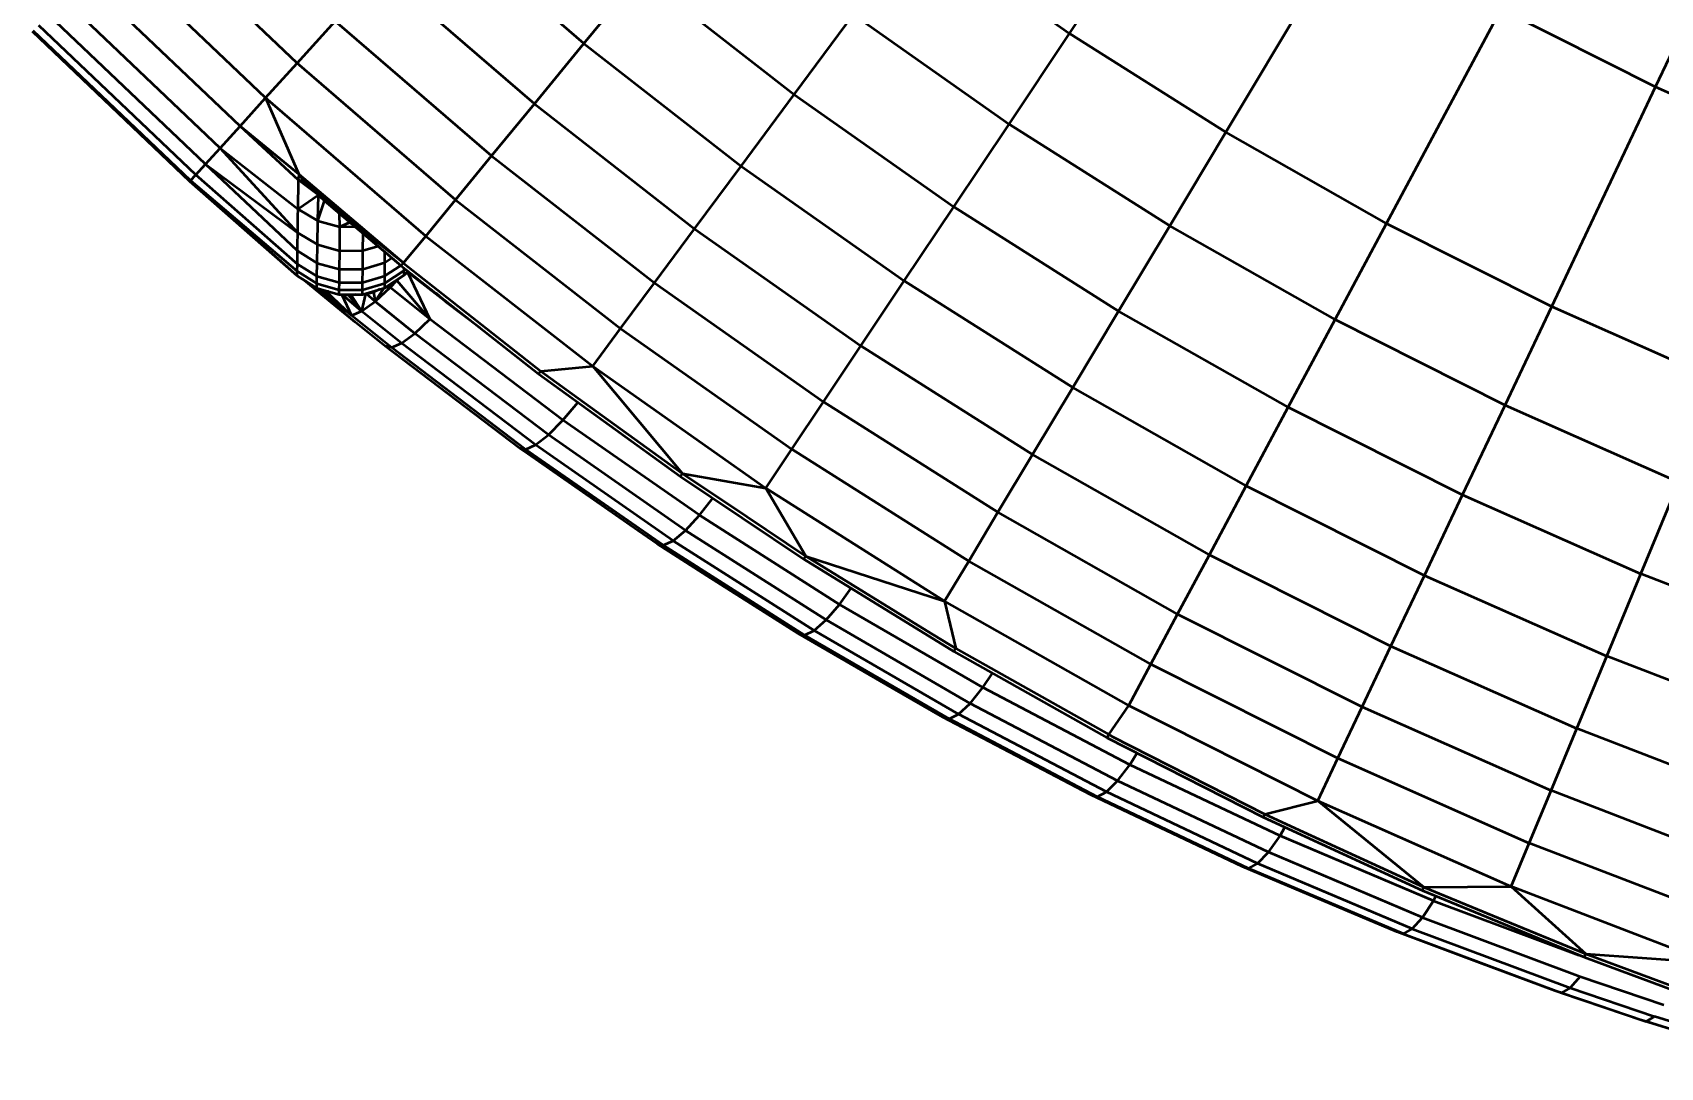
# Model space of a CAD drawing. Header units: millimetres. Extents: x -232 to 1390, y -69 to 653.
# Drawn here: x 111.54 to 141.33, y 53.69 to 72.63 of the extents above; entities that cross this region are included whole.
import ezdxf

# ---------------------------------------------------------------- set-up
doc = ezdxf.new("R2010")
doc.units = ezdxf.units.MM
doc.layers.add('Видимый контур (ГОСТ)', color=7, linetype='Continuous', lineweight=50)

msp = doc.modelspace()

# ---------------------------------------------------------------- linework, layer by layer
at = {"layer": 'Видимый контур (ГОСТ)'}
for p, q in [((130.516, 72.614), (132.986, 76.311)), ((141.238, 71.637), (143.322, 76.044)), ((121.629, 72.432), (118.866, 74.815)), ((116.379, 72.071), (113.604, 74.713)), ((127.751, 74.562), (130.516, 72.614)), ((133.374, 70.805), (135.659, 74.619)), ((115.801, 71.434), (112.996, 74.105)), ((115.335, 70.919), (112.504, 73.613)), ((120.721, 71.325), (117.904, 73.754)), ((121.629, 72.432), (122.663, 73.691)), ((122.663, 73.691), (125.477, 71.495)), ((114.97, 70.517), (112.121, 73.229)), ((136.316, 69.138), (138.412, 73.059)), ((138.412, 73.059), (141.238, 71.637)), ((114.523, 70.023), (111.65, 72.758)), ((114.701, 70.22), (111.838, 72.946)), ((116.379, 72.071), (117.077, 72.841)), ((119.939, 70.372), (117.077, 72.841)), ((125.477, 71.495), (126.561, 72.958)), ((126.561, 72.958), (129.407, 70.954)), ((114.417, 69.906), (111.538, 72.647)), ((114.429, 69.92), (111.551, 72.66)), ((120.721, 71.325), (121.629, 72.432)), ((121.629, 72.432), (124.506, 70.186)), ((129.407, 70.954), (130.516, 72.614)), ((133.374, 70.805), (130.516, 72.614)), ((115.801, 71.434), (116.379, 72.071)), ((119.28, 69.569), (116.379, 72.071)), ((124.506, 70.186), (125.477, 71.495)), ((125.477, 71.495), (128.395, 69.44)), ((139.337, 67.618), (141.238, 71.637)), ((141.238, 71.637), (144.13, 70.355)), ((115.335, 70.919), (115.801, 71.434)), ((118.734, 68.904), (115.801, 71.434)), ((115.801, 71.434), (116.408, 70.038)), ((119.939, 70.372), (120.721, 71.325)), ((120.721, 71.325), (123.653, 69.036)), ((114.97, 70.517), (115.335, 70.919)), ((116.406, 69.929), (115.335, 70.919)), ((116.408, 70.038), (115.335, 70.919)), ((128.395, 69.44), (129.407, 70.954)), ((132.347, 69.092), (129.407, 70.954)), ((132.347, 69.092), (133.374, 70.805)), ((136.316, 69.138), (133.374, 70.805)), ((114.701, 70.22), (114.97, 70.517)), ((116.39, 68.965), (114.97, 70.517)), ((114.97, 70.517), (116.396, 69.395)), ((119.28, 69.569), (119.939, 70.372)), ((119.939, 70.372), (122.919, 68.047)), ((114.429, 69.92), (114.523, 70.023)), ((114.523, 70.023), (114.701, 70.22)), ((114.523, 70.023), (116.384, 68.393)), ((116.386, 68.633), (114.701, 70.22)), ((114.701, 70.22), (116.39, 68.965)), ((116.412, 70.033), (116.407, 69.965)), ((116.408, 70.038), (118.327, 68.412)), ((116.412, 70.033), (116.408, 70.038)), ((116.523, 69.891), (116.412, 70.033)), ((116.412, 70.033), (118.327, 68.412)), ((123.653, 69.036), (124.506, 70.186)), ((124.506, 70.186), (127.49, 68.085)), ((114.417, 69.906), (114.429, 69.92)), ((116.382, 68.177), (114.417, 69.906)), ((116.382, 68.177), (114.429, 69.92)), ((114.429, 69.92), (116.383, 68.262)), ((116.396, 69.395), (116.406, 69.929)), ((116.406, 69.929), (116.407, 69.965)), ((116.77, 69.654), (116.406, 69.929)), ((116.523, 69.891), (116.406, 69.929)), ((116.604, 69.813), (116.523, 69.891)), ((118.327, 68.412), (116.523, 69.891)), ((116.77, 69.654), (116.604, 69.813)), ((116.77, 69.654), (116.396, 69.395)), ((116.757, 69.184), (116.77, 69.654)), ((116.757, 69.184), (116.879, 69.549)), ((116.801, 69.624), (116.77, 69.654)), ((116.879, 69.549), (116.801, 69.624)), ((116.801, 69.624), (118.327, 68.412)), ((118.286, 68.362), (116.801, 69.624)), ((116.879, 69.549), (118.286, 68.362)), ((118.734, 68.904), (119.28, 69.569)), ((119.28, 69.569), (122.3, 67.212)), ((127.49, 68.085), (128.395, 69.44)), ((131.411, 67.531), (128.395, 69.44)), ((116.39, 68.965), (116.394, 69.269)), ((116.394, 69.269), (116.396, 69.395)), ((116.757, 69.184), (116.396, 69.395)), ((116.75, 68.748), (116.757, 69.184)), ((116.757, 69.184), (117.164, 69.077)), ((117.164, 69.077), (117.157, 69.314)), ((117.164, 69.077), (117.338, 69.161)), ((117.35, 69.152), (117.164, 69.077)), ((135.375, 67.377), (136.316, 69.138)), ((136.316, 69.138), (139.337, 67.618)), ((116.387, 68.747), (116.39, 68.965)), ((116.75, 68.748), (116.39, 68.965)), ((117.158, 68.637), (117.164, 69.077)), ((117.164, 69.077), (117.434, 69.081)), ((117.582, 68.641), (117.586, 68.953)), ((118.327, 68.412), (118.734, 68.904)), ((118.734, 68.904), (121.788, 66.521)), ((122.919, 68.047), (123.653, 69.036)), ((123.653, 69.036), (126.694, 66.895)), ((131.411, 67.531), (132.347, 69.092)), ((135.375, 67.377), (132.347, 69.092)), ((116.384, 68.393), (116.386, 68.633)), ((116.386, 68.633), (116.387, 68.747)), ((116.746, 68.411), (116.386, 68.633)), ((116.746, 68.411), (116.75, 68.748)), ((116.75, 68.748), (117.158, 68.637)), ((117.154, 68.298), (117.158, 68.637)), ((117.158, 68.637), (117.582, 68.641)), ((117.579, 68.301), (117.582, 68.641)), ((117.582, 68.641), (117.858, 68.723)), ((117.985, 68.422), (117.986, 68.614)), ((116.382, 68.221), (116.383, 68.262)), ((116.382, 68.177), (116.382, 68.221)), ((116.383, 68.262), (116.384, 68.389)), ((116.742, 68.036), (116.383, 68.262)), ((116.384, 68.389), (116.384, 68.393)), ((116.743, 68.169), (116.384, 68.393)), ((116.743, 68.169), (116.746, 68.411)), ((116.746, 68.411), (117.154, 68.298)), ((117.152, 68.054), (117.154, 68.298)), ((117.154, 68.298), (117.579, 68.301)), ((117.577, 68.057), (117.579, 68.301)), ((117.579, 68.301), (117.985, 68.422)), ((117.983, 68.045), (118.34, 68.276)), ((117.984, 68.178), (117.985, 68.422)), ((117.984, 68.178), (118.278, 68.368)), ((117.985, 68.422), (118.115, 68.506)), ((118.286, 68.362), (118.327, 68.412)), ((118.286, 68.362), (120.799, 66.382)), ((118.327, 68.412), (118.329, 68.41)), ((118.329, 68.41), (120.838, 66.434)), ((118.34, 68.276), (118.34, 68.319)), ((118.34, 68.276), (118.362, 68.302)), ((118.34, 68.19), (118.34, 68.276)), ((118.34, 68.19), (118.414, 68.26)), ((118.34, 68.19), (118.4, 68.244)), ((118.411, 68.255), (118.4, 68.244)), ((119.098, 67.704), (118.4, 68.244)), ((118.4, 68.244), (118.81, 67.384)), ((118.415, 68.259), (118.411, 68.255)), ((116.742, 67.95), (116.382, 68.177)), ((116.507, 68.098), (117.262, 67.475)), ((116.742, 68.036), (116.743, 68.169)), ((116.742, 67.95), (116.742, 68.036)), ((116.742, 68.036), (117.151, 67.92)), ((116.742, 67.95), (117.151, 67.834)), ((116.742, 67.95), (116.905, 67.899)), ((116.743, 68.169), (117.152, 68.054)), ((117.262, 67.475), (116.771, 67.941)), ((116.778, 67.939), (117.262, 67.475)), ((117.374, 67.451), (116.783, 67.937)), ((117.151, 67.92), (117.152, 68.054)), ((117.151, 67.92), (117.576, 67.923)), ((117.151, 67.834), (117.151, 67.92)), ((117.152, 68.054), (117.577, 68.057)), ((117.576, 67.923), (117.577, 68.057)), ((117.576, 67.923), (117.983, 68.045)), ((117.576, 67.837), (117.983, 67.959)), ((117.576, 67.837), (117.576, 67.923)), ((117.577, 68.057), (117.984, 68.178)), ((117.891, 67.931), (117.777, 67.881)), ((117.805, 67.707), (118.085, 67.966)), ((117.968, 67.954), (117.805, 67.707)), ((117.983, 67.959), (118.34, 68.19)), ((117.983, 68.045), (117.984, 68.178)), ((117.983, 67.959), (117.983, 68.045)), ((117.983, 67.959), (118.131, 68.036)), ((118.002, 67.968), (118.085, 67.966)), ((118.085, 67.966), (118.205, 68.093)), ((118.131, 68.036), (118.085, 67.966)), ((118.81, 67.384), (118.085, 67.966)), ((118.205, 68.093), (118.131, 68.036)), ((118.282, 68.153), (118.205, 68.093)), ((118.205, 68.093), (118.81, 67.384)), ((122.3, 67.212), (122.919, 68.047)), ((122.919, 68.047), (126.01, 65.87)), ((126.694, 66.895), (127.49, 68.085)), ((130.573, 66.133), (127.49, 68.085)), ((116.951, 67.891), (116.905, 67.899)), ((116.905, 67.899), (117.374, 67.451)), ((117.151, 67.834), (117.576, 67.837)), ((117.151, 67.834), (117.367, 67.824)), ((117.317, 67.825), (117.151, 67.834)), ((117.198, 67.831), (117.374, 67.451)), ((117.56, 67.53), (117.211, 67.83)), ((117.367, 67.824), (117.317, 67.825)), ((117.317, 67.825), (117.56, 67.53)), ((117.454, 67.836), (117.367, 67.824)), ((117.56, 67.53), (117.367, 67.824)), ((117.628, 67.848), (117.56, 67.53)), ((117.56, 67.53), (117.805, 67.707)), ((117.576, 67.837), (117.777, 67.881)), ((117.805, 67.707), (117.642, 67.851)), ((117.777, 67.881), (117.805, 67.707)), ((118.532, 67.123), (117.805, 67.707)), ((118.917, 67.864), (119.098, 67.704)), ((119.098, 67.704), (119.723, 67.23)), ((117.442, 67.33), (117.262, 67.475)), ((117.374, 67.451), (117.56, 67.53)), ((118.105, 66.863), (117.374, 67.451)), ((117.993, 66.888), (117.442, 67.33)), ((118.29, 66.944), (117.56, 67.53)), ((118.532, 67.123), (118.81, 67.384)), ((121.244, 65.534), (118.81, 67.384)), ((130.573, 66.133), (131.411, 67.531)), ((134.516, 65.771), (131.411, 67.531)), ((134.516, 65.771), (135.375, 67.377)), ((135.375, 67.377), (138.483, 65.812)), ((138.483, 65.812), (139.337, 67.618)), ((139.337, 67.618), (142.429, 66.247)), ((118.29, 66.944), (118.532, 67.123)), ((120.977, 65.265), (118.532, 67.123)), ((121.788, 66.521), (122.3, 67.212)), ((122.3, 67.212), (125.432, 65.006)), ((120.447, 65.025), (117.993, 66.888)), ((118.105, 66.863), (117.993, 66.888)), ((118.105, 66.863), (118.29, 66.944)), ((120.56, 64.999), (118.105, 66.863)), ((120.742, 65.081), (118.29, 66.944)), ((126.01, 65.87), (126.694, 66.895)), ((129.837, 64.905), (126.694, 66.895)), ((120.799, 66.382), (120.838, 66.434)), ((120.838, 66.434), (121.788, 66.521)), ((120.838, 66.434), (121.414, 66.017)), ((121.788, 66.521), (124.954, 64.291)), ((123.429, 64.557), (121.788, 66.521)), ((120.799, 66.382), (123.392, 64.503)), ((129.837, 64.905), (130.573, 66.133)), ((133.748, 64.334), (130.573, 66.133)), ((121.244, 65.534), (121.518, 65.861)), ((121.414, 66.017), (123.429, 64.557)), ((125.432, 65.006), (126.01, 65.87)), ((129.203, 63.848), (126.01, 65.87)), ((133.748, 64.334), (134.516, 65.771)), ((134.516, 65.771), (137.705, 64.166)), ((137.705, 64.166), (138.483, 65.812)), ((138.483, 65.812), (141.664, 64.402)), ((120.742, 65.081), (120.977, 65.265)), ((120.977, 65.265), (121.244, 65.534)), ((123.486, 63.516), (120.977, 65.265)), ((123.743, 63.793), (121.244, 65.534)), ((120.599, 64.919), (120.447, 65.025)), ((120.56, 64.999), (120.447, 65.025)), ((120.56, 64.999), (120.742, 65.081)), ((123.079, 63.244), (120.56, 64.999)), ((123.258, 63.328), (120.742, 65.081)), ((124.954, 64.291), (125.432, 65.006)), ((128.669, 62.956), (125.432, 65.006)), ((122.614, 63.516), (120.599, 64.919)), ((129.203, 63.848), (129.837, 64.905)), ((133.073, 63.071), (129.837, 64.905)), ((123.392, 64.503), (123.429, 64.557)), ((123.392, 64.503), (125.652, 62.991)), ((123.429, 64.557), (124.954, 64.291)), ((123.429, 64.557), (124.606, 63.769)), ((140.968, 62.72), (141.664, 64.402)), ((123.743, 63.793), (123.986, 64.106)), ((128.227, 62.219), (124.954, 64.291)), ((124.954, 64.291), (125.687, 63.046)), ((133.073, 63.071), (133.748, 64.334)), ((133.748, 64.334), (137.008, 62.693)), ((137.008, 62.693), (137.705, 64.166)), ((137.705, 64.166), (140.968, 62.72)), ((123.486, 63.516), (123.743, 63.793)), ((126.305, 62.162), (123.743, 63.793)), ((124.606, 63.769), (125.687, 63.046)), ((128.669, 62.956), (129.203, 63.848)), ((132.492, 61.985), (129.203, 63.848)), ((122.966, 63.272), (122.614, 63.516)), ((123.258, 63.328), (123.486, 63.516)), ((126.058, 61.878), (123.486, 63.516)), ((123.883, 62.688), (122.966, 63.272)), ((123.079, 63.244), (122.966, 63.272)), ((123.079, 63.244), (123.258, 63.328)), ((125.663, 61.599), (123.079, 63.244)), ((125.838, 61.685), (123.258, 63.328)), ((125.652, 62.991), (125.687, 63.046)), ((125.652, 62.991), (128.399, 61.298)), ((125.687, 63.046), (128.227, 62.219)), ((125.687, 63.046), (127.904, 61.679)), ((128.227, 62.219), (128.669, 62.956)), ((132.002, 61.068), (128.669, 62.956)), ((132.492, 61.985), (133.073, 63.071)), ((133.073, 63.071), (136.396, 61.399)), ((125.549, 61.629), (123.883, 62.688)), ((136.396, 61.399), (137.008, 62.693)), ((137.008, 62.693), (140.344, 61.214)), ((140.344, 61.214), (140.968, 62.72)), ((144.298, 61.435), (140.968, 62.72)), ((126.305, 62.162), (126.517, 62.457)), ((126.058, 61.878), (126.305, 62.162)), ((128.93, 60.639), (126.305, 62.162)), ((131.597, 60.31), (128.227, 62.219)), ((128.227, 62.219), (128.432, 61.354)), ((132.002, 61.068), (132.492, 61.985)), ((132.492, 61.985), (135.869, 60.285)), ((125.663, 61.599), (125.838, 61.685)), ((125.838, 61.685), (126.058, 61.878)), ((128.482, 60.152), (125.838, 61.685)), ((128.695, 60.349), (126.058, 61.878)), ((127.904, 61.679), (128.432, 61.354)), ((127.274, 60.629), (125.549, 61.629)), ((125.663, 61.599), (125.549, 61.629)), ((128.31, 60.065), (125.663, 61.599)), ((135.869, 60.285), (136.396, 61.399)), ((136.396, 61.399), (139.796, 59.891)), ((128.399, 61.298), (128.432, 61.354)), ((128.399, 61.298), (131.202, 59.722)), ((128.432, 61.354), (131.233, 59.78)), ((131.597, 60.31), (132.002, 61.068)), ((132.002, 61.068), (135.424, 59.345)), ((139.796, 59.891), (140.344, 61.214)), ((143.749, 59.901), (140.344, 61.214)), ((128.93, 60.639), (129.104, 60.901)), ((128.195, 60.096), (127.274, 60.629)), ((128.695, 60.349), (128.93, 60.639)), ((131.618, 59.227), (128.93, 60.639)), ((128.482, 60.152), (128.695, 60.349)), ((131.393, 58.931), (128.695, 60.349)), ((131.233, 59.78), (131.597, 60.31)), ((131.597, 60.31), (135.057, 58.568)), ((135.424, 59.345), (135.869, 60.285)), ((135.869, 60.285), (139.325, 58.753)), ((130.762, 58.748), (128.195, 60.096)), ((128.31, 60.065), (128.195, 60.096)), ((128.31, 60.065), (128.482, 60.152)), ((131.019, 58.641), (128.31, 60.065)), ((131.188, 58.73), (128.482, 60.152)), ((139.325, 58.753), (139.796, 59.891)), ((143.267, 58.553), (139.796, 59.891)), ((131.202, 59.722), (131.233, 59.78)), ((131.202, 59.722), (134.06, 58.265)), ((131.233, 59.78), (131.297, 59.747)), ((131.297, 59.747), (134.089, 58.323)), ((131.618, 59.227), (131.75, 59.443)), ((135.057, 58.568), (135.424, 59.345)), ((135.424, 59.345), (138.927, 57.793)), ((131.393, 58.931), (131.618, 59.227)), ((134.366, 57.926), (131.618, 59.227)), ((130.903, 58.674), (130.762, 58.748)), ((131.019, 58.641), (131.188, 58.73)), ((131.188, 58.73), (131.393, 58.931)), ((133.955, 57.42), (131.188, 58.73)), ((134.153, 57.625), (131.393, 58.931)), ((138.927, 57.793), (139.325, 58.753)), ((142.851, 57.393), (139.325, 58.753)), ((133.673, 57.363), (130.903, 58.674)), ((131.019, 58.641), (130.903, 58.674)), ((133.791, 57.33), (131.019, 58.641)), ((134.089, 58.323), (135.057, 58.568)), ((135.057, 58.568), (138.598, 56.998)), ((136.998, 56.984), (135.057, 58.568)), ((134.06, 58.265), (134.089, 58.323)), ((134.06, 58.265), (136.972, 56.924)), ((134.089, 58.323), (134.789, 58.001)), ((134.153, 57.625), (134.366, 57.926)), ((134.366, 57.926), (134.454, 58.083)), ((137.175, 56.738), (134.366, 57.926)), ((134.789, 58.001), (136.998, 56.984)), ((138.598, 56.998), (138.927, 57.793)), ((142.501, 56.414), (138.927, 57.793)), ((133.955, 57.42), (134.153, 57.625)), ((136.974, 56.432), (134.153, 57.625)), ((134.351, 57.077), (133.673, 57.363)), ((133.791, 57.33), (133.673, 57.363)), ((133.791, 57.33), (133.955, 57.42)), ((136.623, 56.132), (133.791, 57.33)), ((136.784, 56.223), (133.955, 57.42)), ((136.505, 56.167), (134.351, 57.077)), ((136.972, 56.924), (136.998, 56.984)), ((136.972, 56.924), (139.936, 55.702)), ((136.998, 56.984), (138.598, 56.998)), ((136.998, 56.984), (138.359, 56.423)), ((142.212, 55.604), (138.598, 56.998)), ((138.598, 56.998), (139.959, 55.763)), ((136.974, 56.432), (137.175, 56.738)), ((137.175, 56.738), (137.219, 56.823)), ((137.175, 56.738), (139.835, 55.744)), ((136.784, 56.223), (136.974, 56.432)), ((136.974, 56.432), (139.856, 55.354)), ((138.359, 56.423), (139.959, 55.763)), ((138.018, 55.601), (136.505, 56.167)), ((136.623, 56.132), (136.505, 56.167)), ((136.623, 56.132), (136.784, 56.223)), ((136.623, 56.132), (139.517, 55.051)), ((136.784, 56.223), (139.674, 55.143)), ((139.936, 55.702), (139.959, 55.763)), ((139.959, 55.763), (142.212, 55.604)), ((139.959, 55.763), (141.999, 55.009)), ((139.397, 55.086), (138.018, 55.601)), ((139.936, 55.702), (142.439, 54.777)), ((139.674, 55.143), (139.517, 55.051)), ((139.856, 55.354), (139.674, 55.143)), ((139.674, 55.143), (141.217, 54.619)), ((139.856, 55.354), (141.387, 54.832)), ((139.935, 54.903), (139.397, 55.086)), ((139.517, 55.051), (139.397, 55.086)), ((139.517, 55.051), (141.068, 54.525)), ((140.956, 54.558), (139.935, 54.903)), ((141.749, 54.313), (140.956, 54.558)), ((141.068, 54.525), (140.956, 54.558)), ((141.068, 54.525), (141.217, 54.619)), ((143.779, 53.686), (141.068, 54.525)), ((143.91, 53.784), (141.217, 54.619))]:
    msp.add_line(p, q, dxfattribs=at)

doc.saveas('drawing.dxf')
